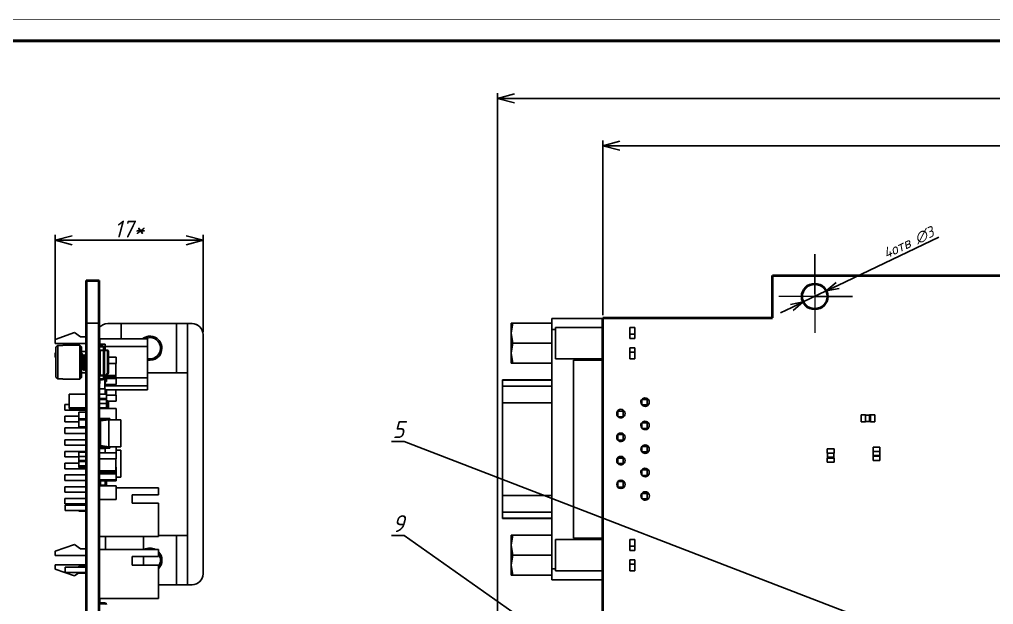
# Paper-space layout 'Layout1' of a CAD drawing. Header units: millimetres. Extents: x 0 to 841, y 0 to 594.
# Drawn here: x 374.6 to 604.4, y 456.1 to 594.1 of the extents above; entities that cross this region are included whole.
import ezdxf
from ezdxf import colors
from ezdxf.entities.mleader import LeaderData, LeaderLine
from ezdxf.math import Vec2, Vec3

# ---------------------------------------------------------------- set-up
doc = ezdxf.new("R2010")
doc.units = ezdxf.units.MM
doc.layers.get('0').update_dxf_attribs({"lineweight": 50})
doc.styles.add('GOST-2.304_Type-B_italic', font='GOST Common Italic.ttf')
doc.dimstyles.new('ISO-25', dxfattribs={"dimtxt": 2.5, "dimasz": 2.5, "dimexe": 1.25, "dimexo": 0.625, "dimtad": 1, "dimtxsty": 'Standard', "dimcen": 2.5, "dimadec": 0, "dimazin": 0, "dimtfac": 1, "dimtmove": 0, "dimatfit": 3, "dimfxl": 1, "dimarcsym": 0})

# ---------------------------------------------------------------- blocks, each defined once
blk = doc.blocks.new('_Dot')
at = {"color": 0, "linetype": 'ByBlock', "lineweight": -2}
blk.add_line((-0.5, 0), (-1, 0), dxfattribs=at)
at = {"color": 0, "linetype": 'ByBlock', "lineweight": 90, "const_width": 0.5}
blk.add_lwpolyline([(-0.25, 0, 1), (0.25, 0, 1)], format="xyb", close=True, dxfattribs=at)
blk = doc.blocks.new('_Open30')
at = {"color": 0, "linetype": 'ByBlock', "lineweight": -2}
for p, q in [((-1, 0.268), (0, 0)), ((0, 0), (-1, -0.268)), ((0, 0), (-1, 0))]:
    blk.add_line(p, q, dxfattribs=at)
blk = doc.blocks.new('*D70')
at = {"color": 0, "lineweight": -2, "transparency": 16777216}
for p, q in [((512.19, 524.27), (512.19, 565.52)), ((752.19, 524.27), (752.19, 565.52)), ((516.19, 564.27), (748.19, 564.27))]:
    blk.add_line(p, q, dxfattribs=at)
at = {"layer": 'Defpoints', "color": 0, "lineweight": 20, "transparency": 16777216}
for p in [(752.19, 564.27), (512.19, 523.65), (752.19, 523.65)]:
    blk.add_point(p, dxfattribs=at)
at = {"color": 0, "lineweight": -2, "transparency": 16777216, "xscale": 4, "yscale": 4, "zscale": 4, "rotation": 180}
blk.add_blockref('_Open30', (512.19, 564.27), dxfattribs=at)
at = {"color": 0, "lineweight": -2, "transparency": 16777216, "xscale": 4, "yscale": 4, "zscale": 4}
blk.add_blockref('_Open30', (752.19, 564.27), dxfattribs=at)
at = {"color": 0, "lineweight": 20, "transparency": 16777216, "insert": (632.19, 566.9), "char_height": 4, "attachment_point": 5, "style": 'GOST-2.304_Type-B_italic'}
blk.add_mtext('120*', dxfattribs=at)
blk = doc.blocks.new('*D72')
at = {"color": 0, "lineweight": -2, "transparency": 16777216}
for p, q in [((487.38, 420.72), (487.38, 576.68)), ((748.19, 575.43), (491.38, 575.43)), ((752.19, 524.27), (752.19, 576.68))]:
    blk.add_line(p, q, dxfattribs=at)
at = {"layer": 'Defpoints', "color": 0, "lineweight": 20, "transparency": 16777216}
for p in [(487.38, 575.43), (752.19, 523.65), (487.38, 420.09)]:
    blk.add_point(p, dxfattribs=at)
at = {"color": 0, "lineweight": -2, "transparency": 16777216, "xscale": 4, "yscale": 4, "zscale": 4, "rotation": 180}
blk.add_blockref('_Open30', (487.38, 575.43), dxfattribs=at)
at = {"color": 0, "lineweight": -2, "transparency": 16777216, "xscale": 4, "yscale": 4, "zscale": 4}
blk.add_blockref('_Open30', (752.19, 575.43), dxfattribs=at)
at = {"color": 0, "lineweight": 20, "transparency": 16777216, "insert": (619.78, 578.06), "char_height": 4, "attachment_point": 5, "style": 'GOST-2.304_Type-B_italic'}
blk.add_mtext('133*', dxfattribs=at)
blk = doc.blocks.new('*D73')
at = {"color": 0, "lineweight": -2, "transparency": 16777216}
for p, q in [((591.5, 542.73), (567.61, 531.31)), ((559.5, 527.42), (564.91, 530.01)), ((556.79, 526.13), (554.08, 524.83))]:
    blk.add_line(p, q, dxfattribs=at)
at = {"layer": 'Defpoints', "color": 0, "lineweight": 20, "transparency": 16777216}
for p in [(564.91, 530.01), (559.5, 527.42)]:
    blk.add_point(p, dxfattribs=at)
at = {"color": 0, "lineweight": -2, "transparency": 16777216, "xscale": 3, "yscale": 3, "zscale": 3}
for p, rotation in [((564.91, 530.01), 205.560823376689), ((559.5, 527.42), 25.56082337668897)]:
    blk.add_blockref('_Open30', p, dxfattribs=dict(at, rotation=rotation))
at = {"color": 0, "lineweight": 20, "transparency": 16777216, "insert": (584.33, 541.38), "char_height": 2.5, "attachment_point": 5, "rotation": 25.5608, "style": 'GOST-2.304_Type-B_italic'}
blk.add_mtext('4отв {\\C256;∅3 }', dxfattribs=at)
blk = doc.blocks.new('*D76')
at = {"color": 0, "lineweight": -2, "transparency": 16777216}
for p, q in [((383.02, 518.23), (383.02, 543.22)), ((417.92, 520.34), (417.92, 543.22)), ((387.02, 541.97), (413.92, 541.97))]:
    blk.add_line(p, q, dxfattribs=at)
at = {"layer": 'Defpoints', "color": 0, "lineweight": 20, "transparency": 16777216}
for p in [(417.92, 541.97), (417.92, 519.72), (383.02, 517.61)]:
    blk.add_point(p, dxfattribs=at)
at = {"color": 0, "lineweight": -2, "transparency": 16777216, "xscale": 4, "yscale": 4, "zscale": 4, "rotation": 180}
blk.add_blockref('_Open30', (383.02, 541.97), dxfattribs=at)
at = {"color": 0, "lineweight": -2, "transparency": 16777216, "xscale": 4, "yscale": 4, "zscale": 4}
blk.add_blockref('_Open30', (417.92, 541.97), dxfattribs=at)
at = {"color": 0, "lineweight": 20, "transparency": 16777216, "insert": (400.47, 544.62), "char_height": 4, "attachment_point": 5, "style": 'GOST-2.304_Type-B_italic'}
blk.add_mtext('17*', dxfattribs=at)

psp = doc.layouts.get("Layout1")

# ---------------------------------------------------------------- linework, layer by layer
at = {"color": 18, "lineweight": 20, "true_color": 0x000000}
for p, q in [((562.202, 529.343), (562.202, 538.667)), ((562.202, 538.667), (562.202, 520.124)), ((571.103, 528.718), (553.704, 528.718)), ((562.202, 528.718), (571.103, 528.718))]:
    psp.add_line(p, q, dxfattribs=at)
at = {"color": 18, "linetype": 'Continuous', "lineweight": 40, "true_color": 0x000000}
for p, q in [((552.194, 523.646), (552.194, 533.646)), ((552.194, 533.646), (712.192, 533.646)), ((390.37, 532.449), (393.37, 532.449)), ((390.37, 532.449), (390.37, 522.449)), ((393.37, 522.449), (393.37, 532.449)), ((390.37, 522.449), (390.37, 342.451)), ((393.37, 342.451), (393.37, 522.449)), ((512.194, 523.646), (552.194, 523.646)), ((512.194, 343.648), (512.194, 523.646))]:
    psp.add_line(p, q, dxfattribs=at)
at = {"color": 18, "linetype": 'Continuous', "lineweight": 25, "true_color": 0x000000}
for p, q in [((390.37, 522.449), (393.292, 522.449)), ((395.42, 522.315), (398.57, 522.315)), ((395.42, 522.315), (415.32, 522.315)), ((395.42, 522.315), (395.42, 522.315)), ((398.57, 522.315), (398.57, 518.765)), ((398.57, 522.315), (411.67, 522.315)), ((398.57, 522.315), (398.57, 522.315)), ((411.67, 522.315), (414.27, 522.315)), ((411.67, 510.705), (411.67, 522.315)), ((414.27, 522.315), (415.32, 522.315)), ((414.27, 522.315), (414.27, 510.705)), ((490.574, 520.077), (490.998, 522.452)), ((490.574, 522.452), (490.574, 520.077)), ((490.574, 520.077), (490.574, 522.452)), ((490.998, 522.452), (490.574, 522.452)), ((500.174, 522.452), (490.998, 522.452)), ((500.174, 523.512), (500.174, 520.912)), ((512.194, 523.512), (500.174, 523.512)), ((500.174, 522.452), (500.174, 517.702)), ((383.021, 518.605), (387.621, 520.205)), ((387.621, 520.205), (389.021, 519.205)), ((417.92, 519.715), (417.92, 463.295)), ((490.574, 520.546), (490.574, 514.857)), ((490.574, 520.077), (490.998, 517.702)), ((490.574, 520.077), (490.574, 515.327)), ((490.574, 520.077), (490.574, 515.327)), ((500.174, 520.912), (500.174, 464.492)), ((501.054, 520.912), (500.174, 520.912)), ((500.174, 520.912), (500.174, 509.032)), ((501.054, 521.402), (512.194, 521.402)), ((501.054, 520.912), (501.054, 521.402)), ((501.054, 514.002), (501.054, 520.912)), ((518.574, 519.802), (518.574, 521.402)), ((518.574, 521.402), (518.574, 520.402)), ((518.574, 521.402), (519.774, 521.402)), ((518.574, 518.802), (518.574, 519.802)), ((518.574, 519.802), (519.774, 519.802)), ((519.774, 519.802), (519.774, 521.402)), ((519.774, 518.802), (519.774, 519.802)), ((383.021, 517.605), (383.021, 518.605)), ((390.37, 517.605), (383.021, 517.605)), ((383.621, 517.134), (383.221, 516.725)), ((383.621, 517.134), (383.621, 509.296)), ((384.821, 517.134), (383.621, 517.134)), ((388.821, 517.215), (384.821, 517.215)), ((384.821, 517.215), (384.821, 517.134)), ((389.221, 516.815), (388.821, 517.215)), ((389.021, 519.205), (390.37, 519.205)), ((393.37, 517.955), (393.57, 517.955)), ((393.57, 518.765), (404.77, 518.765)), ((394.57, 518.765), (393.57, 518.765)), ((393.57, 518.765), (393.57, 517.955)), ((393.57, 517.955), (393.57, 517.255)), ((394.792, 517.455), (393.57, 517.455)), ((393.77, 517.055), (394.22, 517.055)), ((404.77, 518.765), (394.57, 518.765)), ((394.792, 516.137), (394.792, 517.455)), ((397.97, 518.765), (404.77, 518.765)), ((404.77, 516.881), (404.77, 518.765)), ((490.998, 517.702), (490.574, 515.327)), ((490.998, 517.702), (500.174, 517.702)), ((500.174, 517.702), (500.174, 512.952)), ((518.574, 518.802), (519.774, 518.802)), ((383.021, 514.405), (383.021, 515.405)), ((383.021, 515.405), (383.221, 515.405)), ((390.37, 515.713), (389.221, 515.713)), ((389.343, 515.14), (389.221, 514.931)), ((389.487, 515.149), (389.355, 515.149)), ((389.745, 514.717), (389.897, 514.717)), ((389.871, 514.657), (389.78, 514.657)), ((390.287, 515.149), (390.155, 515.149)), ((390.37, 515.018), (390.3, 515.139)), ((393.42, 515.713), (393.37, 515.713)), ((393.37, 514.861), (393.42, 514.861)), ((393.42, 512.555), (393.42, 515.955)), ((393.649, 515.875), (393.47, 515.875)), ((393.47, 515.875), (393.47, 510.235)), ((393.649, 516.074), (394.41, 516.154)), ((393.649, 515.875), (394.41, 515.955)), ((393.649, 510.235), (393.649, 515.875)), ((393.77, 516.855), (394.22, 516.855)), ((394.41, 516.154), (394.431, 516.155)), ((394.41, 515.955), (394.41, 510.155)), ((394.431, 515.955), (394.41, 515.955)), ((394.42, 516.655), (394.42, 516.155)), ((394.431, 516.155), (394.42, 516.155)), ((394.431, 516.155), (394.61, 516.155)), ((394.431, 510.155), (394.431, 515.955)), ((394.61, 515.955), (394.431, 515.955)), ((394.55, 516.881), (404.77, 516.881)), ((394.61, 516.155), (394.631, 516.154)), ((394.61, 510.155), (394.61, 515.955)), ((394.631, 515.955), (394.61, 515.955)), ((394.62, 516.655), (394.62, 516.155)), ((395.391, 516.074), (394.631, 516.154)), ((395.391, 515.875), (394.631, 515.955)), ((394.631, 510.155), (394.631, 515.955)), ((395.391, 510.638), (395.391, 515.875)), ((395.57, 515.875), (395.391, 515.875)), ((395.57, 510.638), (395.57, 515.875)), ((404.77, 509.549), (404.77, 516.881)), ((490.998, 512.952), (490.574, 515.327)), ((490.574, 512.952), (490.574, 515.327)), ((490.574, 512.952), (490.574, 515.327)), ((518.574, 515.602), (518.574, 516.602)), ((518.574, 516.602), (519.774, 516.602)), ((518.574, 514.002), (518.574, 515.602)), ((518.574, 515.602), (519.774, 515.602)), ((518.574, 515.002), (518.574, 514.002)), ((519.774, 515.602), (519.774, 516.602)), ((519.774, 514.002), (519.774, 515.602)), ((383.221, 514.336), (383.021, 514.405)), ((393.42, 513.361), (393.37, 513.361)), ((393.42, 513.355), (393.37, 513.355)), ((393.42, 512.755), (393.37, 512.755)), ((393.42, 512.671), (393.37, 512.671)), ((393.47, 512.555), (393.37, 512.555)), ((397.384, 514.363), (395.57, 514.363)), ((395.57, 512.941), (397.384, 512.941)), ((397.332, 512.941), (397.332, 510.097)), ((397.384, 512.941), (397.384, 514.363)), ((490.574, 512.952), (490.998, 512.952)), ((500.174, 512.952), (490.998, 512.952)), ((500.174, 512.952), (500.174, 512.952)), ((512.194, 514.002), (501.054, 514.002)), ((505.294, 513.702), (512.194, 513.702)), ((505.294, 471.702), (505.294, 513.702)), ((518.574, 514.002), (519.774, 514.002)), ((389.221, 510.717), (390.37, 510.717)), ((389.496, 511.713), (389.346, 511.713)), ((389.755, 511.282), (389.887, 511.282)), ((390.297, 511.713), (390.146, 511.713)), ((390.171, 511.773), (390.262, 511.773)), ((390.252, 511.79), (390.37, 511.587)), ((393.37, 511.055), (393.47, 511.055)), ((393.47, 510.355), (393.37, 510.355)), ((393.416, 510.097), (393.416, 509.961)), ((393.416, 510.097), (393.42, 510.097)), ((393.42, 509.049), (393.42, 510.355)), ((393.47, 510.235), (393.649, 510.235)), ((394.41, 510.155), (393.649, 510.235)), ((394.41, 510.155), (394.431, 510.155)), ((394.431, 510.155), (394.61, 510.155)), ((394.61, 510.155), (394.631, 510.155)), ((394.631, 510.155), (394.941, 510.188)), ((394.941, 510.188), (395.391, 510.638)), ((395.512, 510.497), (395.061, 510.046)), ((395.098, 510.083), (395.098, 509.671)), ((395.112, 510.097), (397.338, 510.097)), ((395.391, 510.638), (395.57, 510.638)), ((397.338, 510.097), (397.332, 510.097)), ((397.338, 510.097), (397.338, 509.741)), ((404.77, 510.705), (414.27, 510.705)), ((411.67, 510.705), (404.77, 510.705)), ((414.27, 510.705), (411.67, 510.705)), ((414.27, 510.705), (414.27, 472.305)), ((383.221, 509.705), (383.621, 509.296)), ((383.621, 509.296), (384.821, 509.296)), ((384.821, 509.296), (384.821, 509.215)), ((384.821, 509.215), (388.821, 509.215)), ((388.821, 509.215), (389.221, 509.615)), ((393.42, 509.961), (393.37, 509.961)), ((393.42, 509.671), (393.37, 509.671)), ((393.37, 508.155), (393.57, 508.155)), ((393.37, 507.855), (393.42, 507.855)), ((393.37, 507.787), (393.42, 507.787)), ((393.42, 506.955), (393.42, 508.155)), ((393.57, 508.855), (393.57, 508.155)), ((393.649, 510.036), (394.41, 509.956)), ((394.22, 509.255), (393.77, 509.255)), ((394.22, 509.055), (393.77, 509.055)), ((394.431, 509.955), (394.41, 509.956)), ((394.42, 509.955), (394.42, 509.455)), ((394.431, 509.955), (394.61, 509.955)), ((394.631, 509.956), (394.61, 509.955)), ((394.62, 509.955), (394.62, 509.455)), ((394.941, 509.989), (394.631, 509.956)), ((394.742, 509.968), (394.742, 506.955)), ((395.148, 509.671), (394.742, 509.671)), ((394.742, 508.655), (395.148, 508.655)), ((394.742, 508.461), (394.792, 508.461)), ((394.742, 508.455), (394.792, 508.455)), ((394.742, 507.855), (394.792, 507.855)), ((394.792, 508.461), (394.792, 508.655)), ((394.792, 508.455), (394.792, 508.461)), ((394.792, 507.855), (394.792, 508.455)), ((397.384, 507.963), (394.792, 507.963)), ((395.098, 509.741), (397.338, 509.741)), ((395.148, 509.671), (395.148, 508.655)), ((395.148, 509.385), (397.384, 509.385)), ((397.338, 509.741), (397.332, 509.741)), ((397.332, 509.741), (397.332, 509.385)), ((397.332, 509.549), (404.77, 509.549)), ((397.384, 509.385), (397.384, 507.963)), ((404.77, 507.665), (404.77, 509.549)), ((500.174, 509.032), (488.574, 509.032)), ((488.574, 505.032), (488.574, 509.028)), ((488.574, 508.971), (488.574, 507.596)), ((500.174, 508.971), (488.574, 508.971)), ((500.174, 509.032), (500.174, 508.971)), ((500.174, 508.971), (500.174, 507.596)), ((386.356, 505.655), (386.356, 502.455)), ((386.356, 505.655), (390.37, 505.655)), ((393.42, 507.399), (393.37, 507.399)), ((394.792, 506.955), (393.37, 506.955)), ((395.148, 505.655), (393.37, 505.655)), ((404.77, 507.665), (394.742, 507.665)), ((394.792, 505.655), (394.792, 506.955)), ((404.77, 506.665), (394.792, 506.665)), ((394.792, 506.383), (395.148, 506.383)), ((394.792, 506.267), (395.102, 506.267)), ((395.102, 506.149), (394.792, 506.149)), ((395.098, 506.383), (395.098, 506.267)), ((395.098, 506.149), (395.098, 505.655)), ((395.102, 506.149), (395.102, 506.267)), ((395.148, 506.383), (395.148, 506.665)), ((395.148, 504.639), (395.148, 505.655)), ((397.332, 506.665), (397.332, 505.421)), ((404.77, 507.665), (404.77, 506.665)), ((500.174, 507.596), (488.574, 507.596)), ((488.574, 507.596), (488.574, 503.656)), ((488.574, 505.662), (488.574, 501.902)), ((386.356, 503.235), (385.271, 503.235)), ((385.271, 501.935), (385.271, 503.235)), ((393.37, 504.639), (395.148, 504.639)), ((393.37, 504.199), (393.42, 504.199)), ((393.42, 503.999), (393.37, 503.999)), ((393.37, 503.667), (393.42, 503.667)), ((395.148, 503.471), (393.37, 503.471)), ((393.416, 504.523), (395.102, 504.523)), ((393.416, 504.405), (393.416, 504.523)), ((393.42, 504.523), (393.416, 504.523)), ((395.102, 504.405), (393.416, 504.405)), ((393.42, 504.405), (393.416, 504.405)), ((393.42, 504.523), (393.42, 504.639)), ((393.42, 503.471), (393.42, 504.405)), ((395.098, 504.639), (395.098, 504.523)), ((395.098, 504.405), (395.098, 503.471)), ((395.098, 504.199), (395.148, 504.199)), ((395.391, 504.074), (395.098, 504.105)), ((395.391, 503.875), (395.098, 503.906)), ((395.102, 504.405), (395.102, 504.523)), ((395.148, 505.421), (397.384, 505.421)), ((395.148, 504.639), (395.148, 504.199)), ((395.148, 503.471), (395.148, 502.455)), ((395.57, 503.875), (395.391, 503.875)), ((395.391, 502.255), (395.391, 503.875)), ((397.384, 503.999), (395.528, 503.999)), ((395.57, 502.255), (395.57, 503.875)), ((397.384, 505.421), (397.384, 503.999)), ((488.574, 480.372), (488.574, 505.032)), ((500.174, 503.656), (488.574, 503.656)), ((488.574, 503.656), (488.574, 481.747)), ((500.174, 503.656), (500.174, 481.747)), ((521.389, 503.132), (521.389, 504.432)), ((522.689, 504.432), (521.389, 504.432)), ((521.389, 504.421), (521.389, 503.182)), ((522.689, 504.432), (522.689, 503.132)), ((390.37, 501.935), (385.271, 501.935)), ((386.356, 502.455), (390.37, 502.455)), ((386.356, 502.455), (386.356, 502.255)), ((386.356, 502.255), (390.37, 502.255)), ((388.592, 501.467), (388.592, 499.843)), ((388.592, 501.467), (390.37, 501.467)), ((393.37, 502.455), (395.148, 502.455)), ((397.384, 502.255), (393.37, 502.255)), ((393.47, 502.455), (393.47, 502.255)), ((393.47, 502.399), (393.47, 502.399)), ((393.649, 502.255), (393.649, 502.455)), ((394.41, 502.455), (394.41, 502.255)), ((394.431, 502.255), (394.431, 502.455)), ((394.61, 502.255), (394.61, 502.455)), ((394.631, 502.255), (394.631, 502.455)), ((397.384, 499.643), (397.384, 502.255)), ((488.574, 502.892), (488.574, 499.132)), ((515.724, 501.662), (515.724, 500.44)), ((515.724, 500.362), (515.724, 501.662)), ((517.024, 501.662), (515.724, 501.662)), ((517.024, 501.662), (517.024, 500.362)), ((522.689, 503.132), (521.389, 503.132)), ((388.592, 500.465), (385.271, 500.465)), ((385.271, 499.165), (385.271, 500.465)), ((388.592, 499.165), (385.271, 499.165)), ((388.592, 499.643), (388.592, 499.843)), ((388.592, 499.843), (390.37, 499.843)), ((390.37, 499.643), (388.592, 499.643)), ((388.592, 499.611), (388.592, 497.987)), ((388.592, 499.611), (390.37, 499.611)), ((395.936, 499.961), (393.37, 499.961)), ((393.37, 499.147), (393.624, 499.147)), ((393.726, 499.055), (393.37, 499.055)), ((393.37, 498.879), (393.726, 498.879)), ((393.624, 499.147), (393.624, 499.707)), ((393.624, 499.707), (395.682, 499.707)), ((395.656, 499.644), (393.726, 499.345)), ((393.726, 499.345), (395.656, 499.643)), ((393.726, 493.565), (393.726, 499.345)), ((393.726, 499.345), (393.726, 498.879)), ((393.726, 498.879), (393.726, 494.031)), ((395.656, 499.643), (398.5, 499.643)), ((395.656, 493.267), (395.656, 499.643)), ((395.656, 499.643), (395.656, 493.267)), ((395.656, 499.055), (395.656, 499.055)), ((395.656, 499.033), (395.656, 499.033)), ((395.682, 499.707), (395.682, 499.643)), ((395.936, 499.643), (395.936, 499.961)), ((398.5, 499.643), (398.5, 493.267)), ((488.574, 500.122), (488.574, 496.362)), ((517.024, 500.362), (515.724, 500.362)), ((521.389, 498.892), (521.389, 497.682)), ((521.389, 497.592), (521.389, 498.892)), ((522.689, 498.892), (521.389, 498.892)), ((522.689, 498.892), (522.689, 497.592)), ((573.17, 500.807), (573.17, 499.183)), ((574.186, 500.807), (573.17, 500.807)), ((573.17, 499.183), (574.186, 499.183)), ((574.186, 499.183), (574.186, 500.807)), ((575.12, 500.757), (574.186, 500.757)), ((574.186, 499.233), (575.12, 499.233)), ((575.12, 499.227), (575.12, 500.763)), ((575.12, 500.763), (575.238, 500.763)), ((575.238, 499.227), (575.12, 499.227)), ((575.238, 500.763), (575.238, 499.227)), ((575.354, 500.757), (575.238, 500.757)), ((575.238, 499.233), (575.354, 499.233)), ((575.354, 500.807), (575.354, 499.183)), ((575.354, 500.807), (576.37, 500.807)), ((576.37, 499.183), (575.354, 499.183)), ((576.37, 500.807), (576.37, 499.183)), ((390.37, 497.695), (385.271, 497.695)), ((385.271, 496.395), (385.271, 497.695)), ((390.37, 496.395), (385.271, 496.395)), ((388.592, 497.987), (390.37, 497.987)), ((488.574, 497.352), (488.574, 493.592)), ((522.689, 497.592), (521.389, 497.592)), ((390.37, 494.925), (385.271, 494.925)), ((385.271, 494.925), (385.271, 493.625)), ((393.726, 494.031), (393.37, 494.031)), ((393.726, 494.031), (393.726, 493.565)), ((395.656, 496.189), (395.656, 496.189)), ((395.656, 495.833), (395.656, 495.833)), ((395.656, 495.477), (395.656, 495.477)), ((395.656, 494.255), (395.656, 494.255)), ((488.574, 494.582), (488.574, 490.822)), ((515.724, 496.122), (515.724, 494.84)), ((515.724, 494.822), (515.724, 496.122)), ((517.024, 496.122), (515.724, 496.122)), ((517.024, 494.822), (515.724, 494.822)), ((517.024, 496.122), (517.024, 494.822)), ((390.37, 493.625), (385.271, 493.625)), ((385.271, 490.855), (385.271, 492.155)), ((390.37, 492.155), (385.271, 492.155)), ((390.37, 491.999), (388.592, 491.999)), ((388.592, 490.983), (388.592, 491.999)), ((393.624, 493.763), (393.37, 493.763)), ((393.37, 492.949), (395.936, 492.949)), ((393.37, 492.855), (394.792, 492.855)), ((397.384, 491.855), (393.37, 491.855)), ((393.624, 493.203), (393.624, 493.763)), ((393.726, 493.655), (393.624, 493.655)), ((395.682, 493.203), (393.624, 493.203)), ((395.656, 493.267), (393.726, 493.565)), ((393.726, 493.565), (395.656, 493.266)), ((394.792, 492.855), (394.792, 491.855)), ((395.656, 493.655), (395.656, 493.655)), ((398.5, 493.267), (395.656, 493.267)), ((395.682, 493.267), (395.682, 493.203)), ((395.936, 492.949), (395.936, 493.267)), ((397.384, 491.855), (397.384, 493.267)), ((397.384, 492.443), (398.5, 492.443)), ((397.384, 490.433), (397.384, 491.855)), ((398.5, 492.443), (398.5, 486.067)), ((488.574, 491.812), (488.574, 488.052)), ((521.389, 492.052), (521.389, 493.352)), ((522.689, 493.352), (521.389, 493.352)), ((521.389, 493.321), (521.389, 492.082)), ((522.689, 492.052), (521.389, 492.052)), ((522.689, 493.352), (522.689, 492.052)), ((565.158, 492.795), (565.158, 491.779)), ((566.782, 492.795), (565.158, 492.795)), ((565.158, 491.779), (566.782, 491.779)), ((565.208, 491.779), (565.208, 490.845)), ((566.732, 490.845), (566.732, 491.779)), ((566.782, 491.779), (566.782, 492.795)), ((575.958, 493.195), (575.958, 492.179)), ((577.582, 493.195), (575.958, 493.195)), ((575.958, 492.179), (577.582, 492.179)), ((576.008, 492.179), (576.008, 491.245)), ((577.532, 491.245), (577.532, 492.179)), ((577.582, 492.179), (577.582, 493.195)), ((388.592, 490.855), (385.271, 490.855)), ((388.592, 489.385), (385.271, 489.385)), ((385.271, 489.385), (385.271, 488.085)), ((388.592, 490.983), (390.37, 490.983)), ((388.592, 490.583), (388.592, 490.983)), ((388.592, 490.583), (388.642, 490.583)), ((390.37, 489.815), (388.592, 489.815)), ((388.592, 489.815), (388.592, 488.799)), ((388.638, 490.049), (388.638, 489.931)), ((388.638, 490.049), (390.324, 490.049)), ((390.324, 489.931), (388.638, 489.931)), ((388.642, 490.049), (388.642, 490.983)), ((388.642, 489.815), (388.642, 489.931)), ((390.32, 490.983), (390.32, 490.049)), ((390.32, 490.583), (390.37, 490.583)), ((390.32, 490.049), (390.324, 490.049)), ((390.32, 489.931), (390.32, 489.815)), ((390.32, 489.931), (390.324, 489.931)), ((390.324, 490.049), (390.324, 489.931)), ((393.37, 490.433), (397.384, 490.433)), ((393.42, 489.655), (393.37, 489.655)), ((393.42, 489.471), (393.37, 489.471)), ((393.416, 490.405), (393.416, 490.433)), ((393.42, 490.405), (393.416, 490.405)), ((393.42, 487.589), (393.42, 490.433)), ((397.332, 490.433), (397.332, 487.589)), ((515.724, 490.582), (515.724, 489.34)), ((515.724, 489.282), (515.724, 490.582)), ((517.024, 490.582), (515.724, 490.582)), ((517.024, 490.582), (517.024, 489.282)), ((566.782, 490.611), (565.158, 490.611)), ((565.158, 489.595), (565.158, 490.611)), ((566.782, 489.595), (565.158, 489.595)), ((565.202, 490.727), (565.202, 490.845)), ((565.202, 490.845), (566.738, 490.845)), ((565.202, 490.845), (565.208, 490.845)), ((566.738, 490.727), (565.202, 490.727)), ((565.202, 490.727), (565.208, 490.727)), ((565.208, 490.727), (565.208, 490.611)), ((566.732, 490.611), (566.732, 490.727)), ((566.738, 490.845), (566.738, 490.727)), ((566.782, 490.611), (566.782, 489.595)), ((577.582, 491.011), (575.958, 491.011)), ((575.958, 489.995), (575.958, 491.011)), ((577.582, 489.995), (575.958, 489.995)), ((576.002, 491.127), (576.002, 491.245)), ((576.002, 491.245), (577.538, 491.245)), ((576.002, 491.245), (576.008, 491.245)), ((577.538, 491.127), (576.002, 491.127)), ((576.002, 491.127), (576.008, 491.127)), ((576.008, 491.127), (576.008, 491.011)), ((577.532, 491.011), (577.532, 491.127)), ((577.538, 491.245), (577.538, 491.127)), ((577.582, 491.011), (577.582, 489.995)), ((390.37, 488.085), (385.271, 488.085)), ((388.592, 488.799), (388.592, 488.399)), ((388.592, 488.799), (390.37, 488.799)), ((388.592, 488.399), (390.37, 488.399)), ((393.37, 488.455), (393.42, 488.455)), ((393.416, 487.589), (393.416, 487.233)), ((393.416, 487.589), (397.338, 487.589)), ((393.416, 487.233), (397.338, 487.233)), ((393.42, 486.877), (393.42, 487.233)), ((397.384, 488.455), (397.332, 488.455)), ((397.338, 487.589), (397.332, 487.589)), ((397.338, 487.233), (397.332, 487.233)), ((397.332, 487.233), (397.332, 486.877)), ((397.338, 487.589), (397.338, 487.233)), ((397.384, 486.877), (397.384, 488.455)), ((488.574, 489.042), (488.574, 485.282)), ((517.024, 489.282), (515.724, 489.282)), ((521.389, 487.812), (521.389, 486.582)), ((521.389, 486.512), (521.389, 487.812)), ((522.689, 487.812), (521.389, 487.812)), ((522.689, 487.812), (522.689, 486.512)), ((390.37, 486.615), (385.271, 486.615)), ((385.271, 486.615), (385.271, 485.315)), ((390.37, 485.315), (385.271, 485.315)), ((393.37, 486.877), (397.384, 486.877)), ((397.384, 485.455), (393.37, 485.455)), ((393.37, 485.255), (397.384, 485.255)), ((393.47, 484.399), (393.47, 484.969)), ((393.76, 484.969), (393.76, 484.399)), ((393.948, 485.255), (393.925, 485.243)), ((394.792, 485.255), (394.792, 484.243)), ((395.148, 485.255), (395.148, 484.243)), ((397.384, 486.877), (397.384, 485.455)), ((398.5, 486.067), (397.384, 486.067)), ((397.384, 485.255), (397.384, 485.455)), ((488.574, 486.272), (488.574, 482.512)), ((515.724, 485.042), (515.724, 483.742)), ((517.024, 485.042), (515.724, 485.042)), ((517.024, 485.042), (517.024, 483.742)), ((522.689, 486.512), (521.389, 486.512)), ((385.271, 483.845), (385.271, 482.545)), ((390.37, 483.845), (385.271, 483.845)), ((390.37, 482.545), (385.271, 482.545)), ((394.792, 484.243), (393.37, 484.243)), ((397.384, 484.055), (393.37, 484.055)), ((393.76, 484.399), (393.47, 484.399)), ((394.792, 484.243), (395.148, 484.243)), ((397.384, 480.855), (397.384, 484.055)), ((397.384, 483.605), (407.37, 483.605)), ((399.97, 483.605), (407.37, 483.605)), ((407.37, 481.955), (407.37, 483.605)), ((488.574, 483.502), (488.574, 479.742)), ((517.024, 483.742), (515.724, 483.742)), ((390.37, 481.075), (385.271, 481.075)), ((385.271, 481.075), (385.271, 479.775)), ((393.37, 480.855), (397.384, 480.855)), ((407.37, 481.955), (401.17, 481.955)), ((401.17, 481.955), (401.17, 479.955)), ((488.574, 481.747), (488.574, 477.808)), ((488.574, 481.747), (500.174, 481.747)), ((488.574, 480.372), (488.574, 476.375)), ((500.174, 481.747), (500.174, 477.808)), ((521.389, 480.972), (521.389, 482.272)), ((522.689, 482.272), (521.389, 482.272)), ((521.389, 482.255), (521.389, 481.068)), ((522.689, 480.972), (521.389, 480.972)), ((522.689, 482.272), (522.689, 480.972)), ((390.37, 479.775), (385.271, 479.775)), ((385.421, 479.495), (390.37, 479.495)), ((385.421, 478.215), (385.421, 479.495)), ((385.421, 478.215), (390.37, 478.215)), ((390.37, 479.667), (388.592, 479.667)), ((388.592, 479.495), (388.592, 479.667)), ((388.592, 478.043), (388.592, 478.215)), ((390.37, 478.043), (388.592, 478.043)), ((401.17, 479.955), (407.37, 479.955)), ((407.37, 472.105), (407.37, 479.955)), ((488.574, 477.808), (488.574, 476.432)), ((500.174, 477.808), (488.574, 477.808)), ((488.574, 476.432), (500.174, 476.432)), ((488.574, 476.372), (500.174, 476.372)), ((500.174, 477.808), (500.174, 476.432)), ((500.174, 476.432), (500.174, 476.372)), ((500.174, 476.372), (500.174, 464.492)), ((393.37, 472.105), (407.37, 472.105)), ((394.899, 469.005), (394.899, 472.105)), ((403.89, 469.005), (403.89, 472.105)), ((414.27, 472.305), (407.37, 472.305)), ((411.67, 472.305), (411.67, 460.695)), ((414.27, 472.305), (414.27, 460.695)), ((490.574, 470.077), (490.998, 472.452)), ((490.574, 472.452), (490.574, 470.077)), ((490.574, 470.077), (490.574, 472.452)), ((490.998, 472.452), (490.574, 472.452)), ((500.174, 472.452), (490.998, 472.452)), ((500.174, 472.452), (500.174, 467.702)), ((501.054, 471.402), (512.194, 471.402)), ((501.054, 464.492), (501.054, 471.402)), ((512.194, 471.702), (505.294, 471.702)), ((518.574, 469.802), (518.574, 471.402)), ((518.574, 471.402), (518.574, 470.402)), ((518.574, 471.402), (519.774, 471.402)), ((519.774, 469.802), (519.774, 471.402)), ((383.021, 468.605), (387.621, 470.205)), ((387.621, 470.205), (389.021, 469.205)), ((389.021, 469.205), (390.37, 469.205)), ((393.37, 469.005), (407.37, 469.005)), ((399.97, 469.005), (407.37, 469.005)), ((405.311, 469.005), (405.429, 469.005)), ((407.37, 467.355), (407.37, 469.005)), ((490.574, 470.546), (490.574, 464.857)), ((490.574, 470.077), (490.998, 467.702)), ((490.574, 470.077), (490.574, 465.327)), ((490.574, 470.077), (490.574, 465.327)), ((518.574, 468.802), (518.574, 469.802)), ((518.574, 469.802), (519.774, 469.802)), ((518.574, 468.802), (519.774, 468.802)), ((519.774, 468.802), (519.774, 469.802)), ((383.021, 467.605), (383.021, 468.605)), ((390.37, 467.605), (383.021, 467.605)), ((407.37, 467.355), (401.17, 467.355)), ((401.17, 467.355), (401.17, 465.355)), ((403.89, 465.355), (403.89, 467.355)), ((490.998, 467.702), (490.574, 465.327)), ((490.998, 467.702), (500.174, 467.702)), ((500.174, 467.702), (500.174, 462.952)), ((518.574, 465.602), (518.574, 466.602)), ((518.574, 466.602), (519.774, 466.602)), ((519.774, 465.602), (519.774, 466.602)), ((383.021, 464.405), (383.021, 465.405)), ((383.021, 465.405), (390.37, 465.405)), ((387.621, 462.805), (383.021, 464.405)), ((385.421, 463.615), (385.421, 464.895)), ((385.421, 464.895), (390.37, 464.895)), ((390.37, 465.067), (388.592, 465.067)), ((388.592, 464.895), (388.592, 465.067)), ((401.17, 465.355), (407.37, 465.355)), ((407.37, 457.505), (407.37, 465.355)), ((490.998, 462.952), (490.574, 465.327)), ((490.574, 462.952), (490.574, 465.327)), ((490.574, 462.952), (490.574, 465.327)), ((500.174, 464.492), (501.054, 464.492)), ((500.174, 464.492), (500.174, 461.892)), ((500.174, 464.492), (500.174, 461.892)), ((501.054, 464.002), (501.054, 464.492)), ((518.574, 464.002), (518.574, 465.602)), ((518.574, 465.602), (519.774, 465.602)), ((518.574, 465.002), (518.574, 464.002)), ((519.774, 464.002), (519.774, 465.602)), ((385.421, 463.615), (390.37, 463.615)), ((388.592, 463.499), (387.621, 462.805)), ((388.592, 463.443), (388.592, 463.615)), ((390.37, 463.443), (388.592, 463.443)), ((490.574, 462.952), (490.998, 462.952)), ((500.174, 462.952), (490.998, 462.952)), ((500.174, 461.892), (512.194, 461.892)), ((512.194, 464.002), (501.054, 464.002)), ((518.574, 464.002), (519.774, 464.002)), ((411.67, 460.695), (407.37, 460.695)), ((414.27, 460.695), (411.67, 460.695)), ((415.32, 460.695), (414.27, 460.695)), ((393.37, 457.505), (407.37, 457.505)), ((393.57, 457.455), (393.37, 457.455)), ((393.57, 457.455), (393.57, 456.655)), ((393.77, 456.455), (394.77, 456.455)), ((393.77, 456.255), (394.77, 456.255))]:
    psp.add_line(p, q, dxfattribs=at)
at = {"color": 18, "lineweight": 40, "true_color": 0x000000}
for points, const_width in [([(0.05, 594.007), (841.007, 594.007), (841.007, 0.05), (0.05, 0.05), (0.05, 594.007)], 0.0991), ([(20.05, 589.007), (836.05, 589.007)], 0.749)]:
    psp.add_lwpolyline(points, dxfattribs=dict(at, const_width=const_width))
at = {"color": 18, "linetype": 'Continuous', "lineweight": 25, "true_color": 0x000000, "flags": 128}
for points in [[(500.174, 523.512), (500.174, 523.462), (500.174, 523.314), (500.174, 523.073), (500.174, 522.75), (500.174, 522.356), (500.174, 521.907), (500.174, 521.419), (500.174, 520.912)], [(388.821, 509.215), (388.821, 509.393), (388.821, 509.91), (388.821, 510.721), (388.821, 511.754), (388.821, 512.916), (388.821, 514.105), (388.821, 515.215), (388.821, 516.147), (388.821, 516.819), (388.821, 517.17), (388.821, 517.215)], [(383.221, 516.725), (383.221, 516.264), (383.221, 515.46), (383.221, 514.404), (383.221, 513.215), (383.221, 512.026), (383.221, 510.97), (383.221, 510.166), (383.221, 509.705)], [(389.221, 509.615), (389.221, 509.791), (389.221, 510.303), (389.221, 511.099), (389.221, 512.103), (389.221, 513.215), (389.221, 514.328), (389.221, 515.331), (389.221, 516.128), (389.221, 516.639), (389.221, 516.815)], [(393.42, 515.236), (393.392, 515.216), (393.37, 515.202)], [(500.174, 507.596), (500.174, 507.415), (500.174, 507.12), (500.174, 506.721), (500.174, 506.227), (500.174, 505.656), (500.174, 505.024), (500.174, 504.351), (500.174, 503.656)]]:
    psp.add_lwpolyline(points, dxfattribs=at)
at = {"color": 18, "linetype": 'Continuous', "lineweight": 40, "true_color": 0x000000}
psp.add_circle((562.202, 528.718), 3, dxfattribs=at)
at = {"color": 18, "linetype": 'Continuous', "lineweight": 25, "true_color": 0x000000}
psp.add_circle((516.474, 484.402), 1, dxfattribs=at)
for centre, radius, start, end in [((395.42, 519.715), 2.6, 90, 142.04204), ((395.42, 519.715), 2.6, 90, 142.04201), ((415.32, 519.715), 2.6, 0, 90), ((415.32, 519.715), 2.6, 45, 90), ((405.37, 516.505), 2.845, 0, 127.40666), ((405.37, 516.505), 2.845, 45, 127.40668), ((393.77, 517.255), 0.4, 180, 270), ((393.77, 517.255), 0.2, 180, 270), ((393.77, 517.255), 0.2, 180, 270), ((394.22, 516.655), 0.4, 0, 90), ((394.22, 516.655), 0.4, 0, 90), ((405.37, 516.505), 2.501, 256.11684, 115.35351), ((393.67, 515.875), 0.2, 96, 180), ((393.67, 515.875), 0.2, 96, 180), ((394.131, 515.975), 0.492, 168.3383, 191.6617), ((394.22, 516.655), 0.2, 0, 90), ((394.909, 515.975), 0.492, 348.33824, 11.66176), ((395.37, 515.875), 0.2, 0, 84), ((395.37, 515.875), 0.2, 0, 84), ((405.37, 516.505), 2.845, 257.82423, 0), ((393.67, 510.235), 0.2, 180, 264), ((394.131, 510.136), 0.492, 168.33634, 191.66366), ((394.459, 510.088), 0.492, 348.33739, 11.66261), ((394.534, 509.719), 0.621, 31.82881, 49.04852), ((394.984, 510.169), 0.621, 31.83413, 49.03723), ((395.37, 510.638), 0.2, 315, 0), ((395.37, 510.638), 0.2, 315, 0), ((393.77, 508.855), 0.4, 90, 180), ((393.77, 508.855), 0.4, 90, 180), ((393.77, 508.855), 0.2, 90, 180), ((394.22, 509.455), 0.2, 270, 0), ((394.22, 509.455), 0.4, 270, 0), ((394.22, 509.455), 0.2, 270, 0), ((394.92, 510.188), 0.2, 276, 315), ((394.909, 503.975), 0.492, 348.33572, 11.66428), ((395.37, 503.875), 0.2, 0, 84), ((395.37, 503.875), 0.2, 0, 84), ((522.174, 503.802), 1, 0, 218.29133), ((522.174, 503.802), 1, 222.05963, 0), ((516.474, 501.102), 1, 0, 221.42076), ((516.474, 501.102), 1, 227.72323, 0), ((522.174, 498.302), 1, 0, 218.29131), ((516.474, 495.502), 1, 0, 221.42073), ((522.174, 498.302), 1, 225.22715, 0), ((516.474, 495.502), 1, 222.83581, 0), ((522.174, 492.702), 1, 141.70871, 218.29128), ((522.174, 492.702), 1, 0, 139.45069), ((522.174, 492.702), 1, 220.53409, 0), ((516.474, 490.002), 1, 0, 221.42071), ((516.474, 490.002), 1, 226.04628, 0), ((522.174, 487.202), 1, 0, 218.29126), ((522.174, 487.202), 1, 223.6223, 0), ((394.07, 484.969), 0.6, 151.49485, 180), ((394.07, 484.969), 0.31, 118, 180), ((394.07, 484.969), 0.31, 118, 180), ((522.194, 481.662), 1, 0, 142.40324), ((522.194, 481.662), 1, 143.59781, 216.40219), ((522.194, 481.662), 1, 223.62237, 0), ((405.37, 466.505), 2.845, 61.49369, 118.50632), ((405.37, 466.505), 2.845, 61.49367, 118.50633), ((405.37, 466.505), 2.501, 323.11171, 36.88829), ((405.37, 466.505), 2.845, 314.67114, 0), ((405.37, 466.505), 2.845, 0, 45), ((415.32, 463.295), 2.6, 270, 0), ((393.77, 456.655), 0.4, 180, 270), ((393.77, 456.655), 0.2, 180, 270), ((393.77, 456.655), 0.2, 180, 270), ((394.77, 456.055), 0.4, 0, 90), ((394.77, 456.055), 0.4, 0, 90), ((394.77, 456.055), 0.2, 0, 90)]:
    psp.add_arc(centre, radius, start, end, dxfattribs=at)
for points, knots in [([(389.355, 515.124), (389.36, 515.13), (389.379, 515.157), (389.413, 514.976), (389.456, 514.6), (389.499, 514.053), (389.532, 513.562), (389.565, 513.065), (389.598, 512.564), (389.641, 511.984), (389.684, 511.55), (389.722, 511.304), (389.746, 511.306), (389.755, 511.307)], [0, 0, 0, 0, 0.0372973, 0.1448995, 0.2525089, 0.3601105, 0.4677175, 0.4999924, 0.6068768, 0.7144775, 0.8220872, 0.9296905, 1, 1, 1, 1]), ([(389.887, 511.307), (389.882, 511.3), (389.863, 511.274), (389.829, 511.455), (389.786, 511.832), (389.742, 512.379), (389.71, 512.869), (389.677, 513.366), (389.644, 513.867), (389.601, 514.447), (389.559, 514.881), (389.52, 515.127), (389.496, 515.124), (389.487, 515.124)], [0, 0, 0, 0, 0.03751256, 0.1451183, 0.25272247, 0.36032436, 0.46793305, 0.49999339, 0.60708975, 0.71469729, 0.82230389, 0.92990408, 1, 1, 1, 1]), ([(389.79, 514.641), (389.742, 514.723), (389.645, 514.889), (389.549, 515.055), (389.5, 515.139)], [0, 0, 0, 0, 0.4960874, 1, 1, 1, 1]), ([(390.143, 515.14), (390.094, 515.056), (390, 514.895), (389.907, 514.734), (389.862, 514.657)], [0, 0, 0, 0, 0.5206535, 1, 1, 1, 1]), ([(390.155, 515.124), (390.16, 515.13), (390.179, 515.157), (390.213, 514.976), (390.256, 514.6), (390.3, 514.052), (390.332, 513.563), (390.356, 513.203), (390.365, 513.064), (390.37, 512.989)], [0, 0, 0, 0, 0.0693348, 0.2693784, 0.4694209, 0.6694557, 0.869504, 0.9295064, 1, 1, 1, 1]), ([(390.37, 514.734), (390.366, 514.776), (390.348, 514.967), (390.32, 515.122), (390.296, 515.123), (390.287, 515.124)], [0, 0, 0, 0, 0.1455054, 0.662934, 1, 1, 1, 1]), ([(394.41, 515.955), (394.407, 515.981), (394.403, 516.033), (394.401, 516.098), (394.403, 516.145), (394.407, 516.151), (394.41, 516.154)], [0, 0, 0, 0, 0.25000944, 0.50000996, 0.74999056, 1, 1, 1, 1]), ([(394.431, 515.955), (394.431, 515.981), (394.431, 516.034), (394.431, 516.1), (394.431, 516.146), (394.431, 516.152), (394.431, 516.155)], [0, 0, 0, 0, 0.25002935, 0.50000973, 0.75000337, 1, 1, 1, 1]), ([(394.61, 515.955), (394.61, 515.981), (394.61, 516.034), (394.61, 516.1), (394.61, 516.146), (394.61, 516.152), (394.61, 516.155)], [0, 0, 0, 0, 0.25002935, 0.50000973, 0.75000337, 1, 1, 1, 1]), ([(394.631, 516.154), (394.633, 516.151), (394.638, 516.145), (394.64, 516.098), (394.638, 516.033), (394.633, 515.981), (394.631, 515.955)], [0, 0, 0, 0, 0.25000944, 0.49999004, 0.74999056, 1, 1, 1, 1]), ([(389.471, 511.79), (389.467, 511.785), (389.448, 511.764), (389.416, 511.891), (389.372, 512.162), (389.33, 512.567), (389.286, 513.038), (389.25, 513.461), (389.228, 513.684), (389.221, 513.759)], [0, 0, 0, 0, 0.0480795, 0.2191497, 0.3939564, 0.5651638, 0.739082, 0.9114229, 1, 1, 1, 1]), ([(389.371, 511.782), (389.369, 511.779), (389.353, 511.753), (389.323, 511.859), (389.28, 512.107), (389.246, 512.403), (389.226, 512.613), (389.221, 512.67)], [0, 0, 0, 0, 0.03250381, 0.31841063, 0.6093942, 0.89438931, 1, 1, 1, 1]), ([(390.171, 511.791), (390.162, 511.791), (390.138, 511.791), (390.099, 511.978), (390.056, 512.304), (390.013, 512.741), (389.97, 513.229), (389.927, 513.717), (389.884, 514.148), (389.84, 514.468), (389.803, 514.643), (389.78, 514.639), (389.771, 514.637)], [0, 0, 0, 0, 0.071541, 0.1803653, 0.2876802, 0.3954167, 0.5038397, 0.6107796, 0.7198782, 0.8266437, 0.9355597, 1, 1, 1, 1]), ([(390.252, 511.809), (390.247, 511.813), (390.227, 511.829), (390.191, 512.027), (390.149, 512.37), (390.106, 512.821), (390.062, 513.312), (390.02, 513.795), (389.976, 514.212), (389.934, 514.508), (389.898, 514.656), (389.877, 514.641), (389.871, 514.637)], [0, 0, 0, 0, 0.0444184, 0.1578684, 0.2712993, 0.3837108, 0.4981006, 0.6101399, 0.7246042, 0.8369195, 0.9505556, 1, 1, 1, 1]), ([(389.221, 511.499), (389.229, 511.514), (389.283, 511.605), (389.336, 511.696), (389.381, 511.773)], [0, 0, 0, 0, 0.1559413, 1, 1, 1, 1]), ([(389.451, 511.791), (389.499, 511.708), (389.594, 511.545), (389.689, 511.382), (389.736, 511.302)], [0, 0, 0, 0, 0.5069389, 1, 1, 1, 1]), ([(389.906, 511.302), (389.953, 511.382), (390.044, 511.539), (390.136, 511.696), (390.181, 511.774)], [0, 0, 0, 0, 0.5089985, 1, 1, 1, 1]), ([(394.41, 509.956), (394.407, 509.96), (394.403, 509.966), (394.401, 510.012), (394.403, 510.078), (394.407, 510.129), (394.41, 510.155)], [0, 0, 0, 0, 0.2500054, 0.5000185, 0.7499849, 1, 1, 1, 1]), ([(394.431, 509.955), (394.431, 509.958), (394.431, 509.964), (394.431, 510.011), (394.431, 510.077), (394.431, 510.129), (394.431, 510.155)], [0, 0, 0, 0, 0.250012, 0.4999852, 0.7500114, 1, 1, 1, 1]), ([(394.61, 509.955), (394.61, 509.958), (394.61, 509.964), (394.61, 510.011), (394.61, 510.077), (394.61, 510.129), (394.61, 510.155)], [0, 0, 0, 0, 0.250012, 0.4999852, 0.7500114, 1, 1, 1, 1]), ([(394.631, 509.956), (394.633, 509.96), (394.638, 509.966), (394.64, 510.012), (394.638, 510.078), (394.633, 510.129), (394.631, 510.155)], [0, 0, 0, 0, 0.2500054, 0.5000185, 0.7499849, 1, 1, 1, 1])]:
    psp.add_open_spline(points, degree=3, knots=knots, dxfattribs=at)

# ---------------------------------------------------------------- dimensions: what is measured, and where the dimension line sits
at = {"color": 18, "lineweight": 20, "true_color": 0x000000}
for base, p1, p2, text, picture, middle in [((487.377, 575.433), (752.192, 523.646), (487.377, 420.095), '133*', '*D72', (619.784, 578.058)), ((417.92, 541.972), (383.021, 517.605), (417.92, 519.715), '17*', '*D76', (400.471, 544.622))]:
    dim = psp.add_linear_dim(base=base, p1=p1, p2=p2, text=text, dimstyle='ISO-25', override={"dimtxt": 4, "dimasz": 4, "dimtxsty": 'GOST-2.304_Type-B_italic', "dimblk1": 'Open30', "dimblk2": 'Open30', "dimsah": 1}, dxfattribs=at)
    dim.commit()
    dim.dimension.update_dxf_attribs({"geometry": picture, "text_midpoint": middle})
dim = psp.add_linear_dim(base=(752.192, 564.274), p1=(512.194, 523.646), p2=(752.192, 523.646), text='120*', dimstyle='ISO-25', override={"dimtxt": 4, "dimasz": 4, "dimtxsty": 'GOST-2.304_Type-B_italic', "dimblk1": 'Open30', "dimblk2": 'Open30', "dimsah": 1}, dxfattribs=at)
dim.commit()
dim.dimension.update_dxf_attribs({"geometry": '*D70', "text_midpoint": (632.193, 564.274), "dimtype": 160})
dim = psp.add_diameter_dim_2p(p1=(559.495, 527.423), p2=(564.908, 530.012), text='4отв {\\C256;∅3 }', dimstyle='ISO-25', override={"dimasz": 3, "dimtxsty": 'GOST-2.304_Type-B_italic', "dimblk1": 'Open30', "dimblk2": 'Open30', "dimsah": 1, "dimcen": 2.5}, dxfattribs=at)
dim.commit()
dim.dimension.update_dxf_attribs({"geometry": '*D73', "text_midpoint": (585.138, 539.688), "dimtype": 163})

# ---------------------------------------------------------------- leaders
ml = psp.add_multileader_mtext('Standard', dxfattribs=at)
ml.set_content('5', color=(0, 0, 0), style='GOST-2.304_Type-B_italic')
ml.set_leader_properties()
ml.set_arrow_properties(name='DOT')
ml.build(insert=Vec2(0, 0))
ml.multileader.update_dxf_attribs({"text_left_attachment_type": 6, "text_right_attachment_type": 6, "dogleg_length": 0, "arrow_head_size": 1})
ctx = ml.context
ctx.base_point, ctx.arrow_head_size, ctx.landing_gap_size, ctx.plane_origin = Vec3(462.576, 494.52), 1, 0, Vec3(585.26, 450.224)
ctx.left_attachment, ctx.right_attachment, ctx.text_align_type = 6, 6, 2
notes = []
notes.append((ctx, [(0, (1, 1, 0), (465.388, 494.52), (-1, 0), 0, [(0, [(587.462, 447.468)], 0, [])])]))
ctx.mtext.insert, ctx.mtext.alignment, ctx.mtext.flow_direction = Vec3(465.388, 499.32), 3, 5
ml = psp.add_multileader_mtext('Standard', dxfattribs=at)
ml.set_content('9', color=(0, 0, 0), style='GOST-2.304_Type-B_italic')
ml.set_leader_properties()
ml.set_arrow_properties(name='DOT')
ml.build(insert=Vec2(0, 0))
ml.multileader.update_dxf_attribs({"text_left_attachment_type": 6, "text_right_attachment_type": 6, "dogleg_length": 0, "arrow_head_size": 1})
ctx = ml.context
ctx.base_point, ctx.arrow_head_size, ctx.landing_gap_size, ctx.plane_origin = Vec3(462.97, 472.338), 1, 0, Vec3(567.759, 401.316)
ctx.left_attachment, ctx.right_attachment, ctx.text_align_type = 6, 6, 2
notes.append((ctx, [(0, (1, 1, 0), (465.388, 472.338), (-1, 0), 0, [(0, [(569.961, 398.56)], 0, [])])]))
ctx.mtext.insert, ctx.mtext.alignment, ctx.mtext.flow_direction = Vec3(465.388, 477.138), 3, 5
for ctx, leaders in notes:
    for number, flags, end, landing, length, lines in leaders:
        leader = LeaderData()
        leader.index, (leader.has_last_leader_line, leader.has_dogleg_vector, leader.attachment_direction) = number, flags
        leader.last_leader_point, leader.dogleg_vector, leader.dogleg_length = Vec3(end), Vec3(landing), length
        for number, points, colour, breaks in lines:
            line = LeaderLine()
            line.index, line.vertices, line.color, line.breaks = number, Vec3.list(points), colors.encode_raw_color(colour), breaks
            leader.lines.append(line)
        ctx.leaders.append(leader)

doc.saveas('drawing.dxf')
